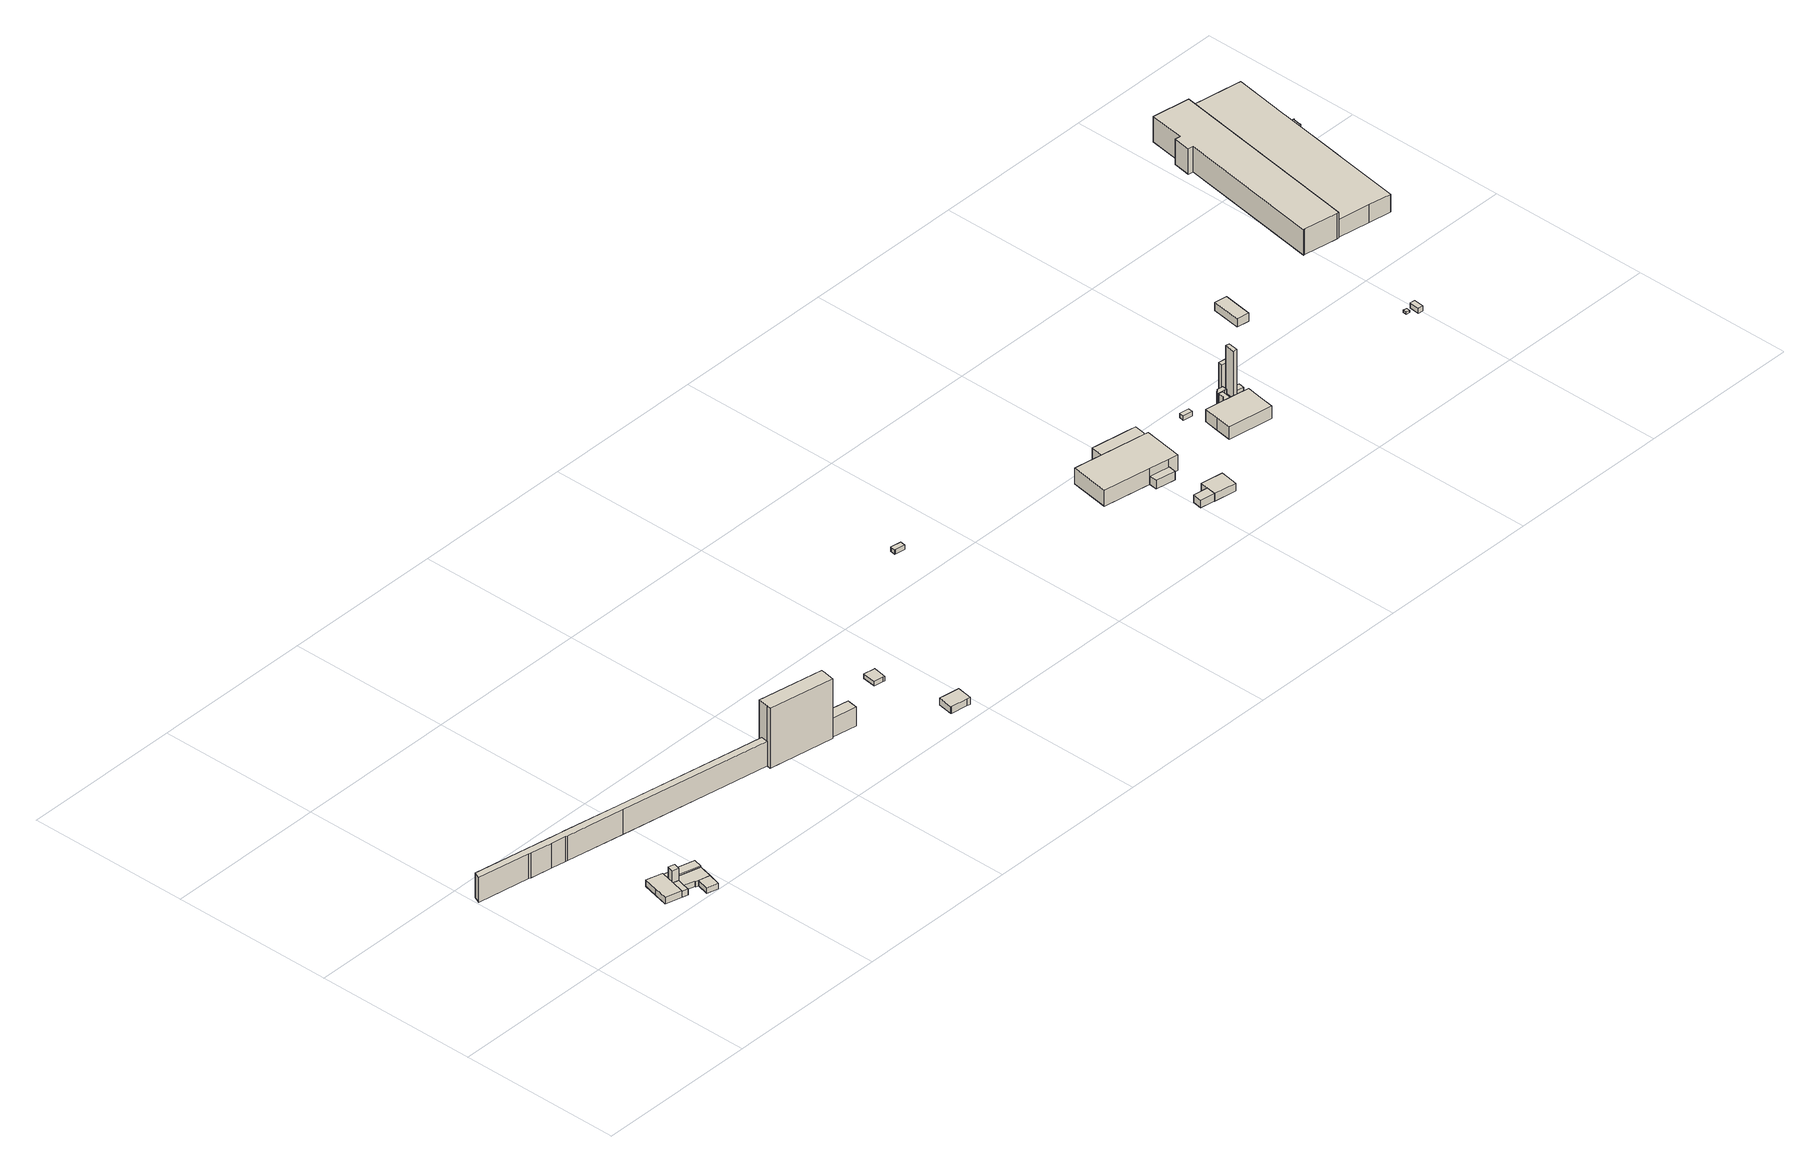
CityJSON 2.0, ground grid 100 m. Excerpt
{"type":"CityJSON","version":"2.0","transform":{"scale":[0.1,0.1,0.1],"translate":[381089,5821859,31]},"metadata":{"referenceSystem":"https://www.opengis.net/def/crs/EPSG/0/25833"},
"CityObjects":{
"building1":{"type":"Building","attributes":{"Gemeindeschluessel":"11000005","function":"31001_2120"},"address":[{"country":"Germany","locality":"Berlin","thoroughfareNumber":"20 (1)","thoroughfareName":"Otternbuchtstraße"}],"children":["building1-1","building1-2","building1-3"]},
"building1-1":{"type":"BuildingPart","attributes":{"BezugspunktDach":"2200","measuredHeight":5.1,"storeysAboveGround":1},"parents":["building1"],"geometry":[{"type":"MultiSurface","lod":"1","boundaries":[[[0,1,2,3,4,5,6,7]],[[8,9,10,11,12,13,14,15]],[[8,15,7,6]],[[9,8,6,5]],[[10,9,5,4]],[[11,16,17,4,3]],[[12,11,3,2]],[[13,12,2,1]],[[14,18,19,1,0]],[[15,14,0,7]],[[10,20,17,16,11]],[[13,21,19,18,14]]]}]},
"building1-2":{"type":"BuildingPart","attributes":{"BezugspunktDach":"2200","measuredHeight":3.75,"storeysAboveGround":1},"parents":["building1"],"geometry":[{"type":"Solid","lod":"1","boundaries":[[[[22,23,24,19,18]],[[13,25,26,27,14]],[[25,13,19,24]],[[26,25,24,23]],[[27,26,23,22]],[[14,27,22,18]],[[13,14,18,19]]]]}]},
"building1-3":{"type":"BuildingPart","attributes":{"BezugspunktDach":"2200","measuredHeight":3.45,"storeysAboveGround":1},"parents":["building1"],"geometry":[{"type":"Solid","lod":"1","boundaries":[[[[28,29,17,16]],[[10,30,31,11]],[[30,10,17,29]],[[31,30,29,28]],[[11,31,28,16]],[[16,17,10,11]]]]}]},
"building2":{"type":"Building","attributes":{"Gemeindeschluessel":"11000005","BezugspunktDach":"2200","function":"31001_2120","measuredHeight":11.57,"storeysAboveGround":3},"address":[{"country":"Germany","locality":"Berlin","thoroughfareNumber":"20 (2)","thoroughfareName":"Otternbuchtstraße"}],"geometry":[{"type":"Solid","lod":"1","boundaries":[[[[32,33,34,35,36]],[[37,38,39,40,41]],[[37,41,36,35]],[[38,37,35,34]],[[39,38,34,33]],[[40,39,33,32]],[[41,40,32,36]]]]}]},
"building3":{"type":"Building","attributes":{"Gemeindeschluessel":"11000005","BezugspunktDach":"2200","function":"31001_2120","measuredHeight":3.64,"storeysAboveGround":1},"address":[{"country":"Germany","locality":"Berlin","thoroughfareNumber":"20 (4)","thoroughfareName":"Otternbuchtstraße"}],"geometry":[{"type":"Solid","lod":"1","boundaries":[[[[42,43,44,45]],[[46,47,48,49]],[[46,49,45,44]],[[47,46,44,43]],[[48,47,43,42]],[[49,48,42,45]]]]}]},
"building4":{"type":"Building","attributes":{"Gemeindeschluessel":"11000005","BezugspunktDach":"2200","function":"51009_1610","measuredHeight":3.7,"storeysAboveGround":0},"address":[{"country":"Germany","locality":"Berlin"}],"geometry":[{"type":"Solid","lod":"1","boundaries":[[[[50,51,44,43,52,53,54,55,56]],[[57,58,59,60,61,62,63,64,65]],[[57,65,56,55]],[[58,57,55,54]],[[59,58,54,53]],[[60,59,53,52]],[[61,60,52,43]],[[62,61,43,44]],[[63,62,44,51]],[[64,63,51,50]],[[65,64,50,56]]]]}]},
"building5":{"type":"Building","attributes":{"Gemeindeschluessel":"11000005","BezugspunktDach":"2200","function":"31001_2120","measuredHeight":4.94,"storeysAboveGround":1},"address":[{"country":"Germany","locality":"Berlin","thoroughfareNumber":"20 (3)","thoroughfareName":"Otternbuchtstraße"}],"geometry":[{"type":"Solid","lod":"1","boundaries":[[[[66,67,68,69,70,71]],[[72,73,74,60,59,58]],[[72,58,71,70]],[[73,72,70,69]],[[74,73,69,68]],[[60,74,68,67]],[[59,60,67,66]],[[58,59,66,71]]]]}]},
"building6":{"type":"Building","attributes":{"name":"Kohlenbandbrücken","Gemeindeschluessel":"11000005","function":"31001_2520"},"address":[{"country":"Germany","locality":"Berlin","thoroughfareNumber":"11 (96)","thoroughfareName":"Otternbuchtstraße"}],"children":["building6-1","building6-2","building6-3"]},
"building6-1":{"type":"BuildingPart","attributes":{"BezugspunktDach":"2200","measuredHeight":26.01,"storeysAboveGround":10},"parents":["building6"],"geometry":[{"type":"Solid","lod":"1","boundaries":[[[[75,76,77,78,79,80,81,82,83,84,85,86,87,88,89,90]],[[91,92,93,94,95,96,97,98,99,100,101,102,103,104,105,106]],[[91,106,90,89]],[[92,91,89,88]],[[93,92,88,87]],[[94,93,87,86]],[[95,94,86,85]],[[96,95,85,84]],[[97,96,84,83]],[[98,97,83,82]],[[100,99,81,80]],[[101,100,80,79]],[[102,101,79,78]],[[103,102,78,77]],[[104,103,77,76]],[[105,104,76,75]],[[106,105,75,90]],[[98,82,81,99]]]]}]},
"building6-2":{"type":"BuildingPart","attributes":{"BezugspunktDach":"2200","measuredHeight":14.65,"storeysAboveGround":10},"parents":["building6"],"geometry":[{"type":"MultiSurface","lod":"1","boundaries":[[[107,108,109,110]],[[111,112,113,114]],[[112,111,109,108]],[[113,112,108,107]],[[114,113,107,110]],[[111,115,116,109]],[[114,110,116,115]]]}]},
"building6-3":{"type":"BuildingPart","attributes":{"BezugspunktDach":"2200","measuredHeight":38.85,"storeysAboveGround":10},"parents":["building6"],"geometry":[{"type":"MultiSurface","lod":"1","boundaries":[[[117,118,119,120,121,122,123]],[[99,124,125,111,115,126,127]],[[99,127,123,122]],[[124,98,82,81,99,122,121]],[[125,124,121,120]],[[111,125,120,119]],[[116,109,111,119,118]],[[126,115,114,110,116,118,117]],[[127,126,117,123]],[[99,81,82,98]],[[115,111,109,116]],[[116,110,114,115]]]}]},
"building7":{"type":"Building","attributes":{"Gemeindeschluessel":"11000005","BezugspunktDach":"2200","function":"31001_2463","measuredHeight":4.54,"storeysAboveGround":1},"address":[{"country":"Germany","locality":"Berlin","thoroughfareNumber":"11 (106)","thoroughfareName":"Otternbuchtstraße"}],"geometry":[{"type":"Solid","lod":"1","boundaries":[[[[128,129,130,131,132,133]],[[134,135,136,137,138,139]],[[134,139,133,132]],[[135,134,132,131]],[[136,135,131,130]],[[137,136,130,129]],[[138,137,129,128]],[[139,138,128,133]]]]}]},
"building8":{"type":"Building","attributes":{"Gemeindeschluessel":"11000005","BezugspunktDach":"2200","function":"31001_2520","measuredHeight":3.03,"storeysAboveGround":1},"address":[{"country":"Germany","locality":"Berlin","thoroughfareNumber":"11 (105)","thoroughfareName":"Otternbuchtstraße"}],"geometry":[{"type":"Solid","lod":"1","boundaries":[[[[140,141,142,143,144,145]],[[146,147,148,149,150,151]],[[146,151,145,144]],[[147,146,144,143]],[[148,147,143,142]],[[149,148,142,141]],[[150,149,141,140]],[[151,150,140,145]]]]}]},
"building9":{"type":"Building","attributes":{"Gemeindeschluessel":"11000005","BezugspunktDach":"2200","function":"31001_2523","measuredHeight":2.8,"storeysAboveGround":1},"address":[{"country":"Germany","locality":"Berlin","thoroughfareNumber":"103 (3)","thoroughfareName":"Motardstraße"}],"geometry":[{"type":"Solid","lod":"1","boundaries":[[[[152,153,154,155,156,157]],[[158,159,160,161,162,163]],[[158,163,157,156]],[[159,158,156,155]],[[160,159,155,154]],[[161,160,154,153]],[[162,161,153,152]],[[163,162,152,157]]]]}]},
"building10":{"type":"Building","attributes":{"Gemeindeschluessel":"11000005","BezugspunktDach":"2200","function":"51009_1611","measuredHeight":4.88,"storeysAboveGround":0},"address":[{"country":"Germany","locality":"Berlin"}],"geometry":[{"type":"Solid","lod":"1","boundaries":[[[[164,165,166,167]],[[168,169,170,171]],[[168,171,167,166]],[[169,168,166,165]],[[170,169,165,164]],[[171,170,164,167]]]]}]},
"building11":{"type":"Building","attributes":{"Gemeindeschluessel":"11000005","BezugspunktDach":"2200","function":"31001_2111","measuredHeight":10.2,"storeysAboveGround":1},"address":[{"country":"Germany","locality":"Berlin","thoroughfareNumber":"101 (1)","thoroughfareName":"Motardstraße"}],"geometry":[{"type":"Solid","lod":"1","boundaries":[[[[172,173,174,175,176,177,178]],[[179,180,181,182,183,184,185]],[[179,185,178,177]],[[180,179,177,176]],[[181,180,176,175]],[[182,181,175,174]],[[183,182,174,173]],[[184,183,173,172]],[[185,184,172,178]]]]}]},
"building12":{"type":"Building","attributes":{"Gemeindeschluessel":"11000005","BezugspunktDach":"2200","function":"51009_1610","measuredHeight":5.36,"storeysAboveGround":0},"address":[{"country":"Germany","locality":"Berlin"}],"geometry":[{"type":"Solid","lod":"1","boundaries":[[[[186,187,188,189]],[[184,183,190,191]],[[184,191,189,188]],[[183,184,188,187]],[[190,183,187,186]],[[191,190,186,189]]]]}]},
"building13":{"type":"Building","attributes":{"Gemeindeschluessel":"11000005","BezugspunktDach":"2200","function":"51009_1611","measuredHeight":4.99,"storeysAboveGround":0},"address":[{"country":"Germany","locality":"Berlin"}],"geometry":[{"type":"Solid","lod":"1","boundaries":[[[[192,193,194,165,164]],[[195,196,197,198,199]],[[195,199,164,165]],[[196,195,165,194]],[[197,196,194,193]],[[198,197,193,192]],[[199,198,192,164]]]]}]},
"building14":{"type":"Building","attributes":{"Gemeindeschluessel":"11000005","BezugspunktDach":"2200","function":"31001_2100","measuredHeight":7.34,"storeysAboveGround":2},"address":[{"country":"Germany","locality":"Berlin","thoroughfareNumber":"101","thoroughfareName":"Motardstraße"}],"geometry":[{"type":"Solid","lod":"1","boundaries":[[[[200,201,202,203,204,205,206,207]],[[208,209,210,211,212,213,214,215]],[[208,215,207,206]],[[209,208,206,205]],[[210,209,205,204]],[[211,210,204,203]],[[212,211,203,202]],[[213,212,202,201]],[[214,213,201,200]],[[215,214,200,207]]]]}]},
"building15":{"type":"Building","attributes":{"Gemeindeschluessel":"11000005","BezugspunktDach":"2200","function":"31001_2523","measuredHeight":2.85,"storeysAboveGround":1},"address":[{"country":"Germany","locality":"Berlin","thoroughfareNumber":"79 (3)","thoroughfareName":"Motardstraße"}],"geometry":[{"type":"Solid","lod":"1","boundaries":[[[[216,217,218,219]],[[220,221,222,223]],[[220,223,219,218]],[[221,220,218,217]],[[222,221,217,216]],[[223,222,216,219]]]]}]},
"building16":{"type":"Building","attributes":{"name":"Mobilfunkstation","Gemeindeschluessel":"11000005","function":"31001_2540"},"address":[{"country":"Germany","locality":"Berlin","thoroughfareNumber":"79","thoroughfareName":"Motardstraße"}],"children":["building16-1","building16-2","building16-3"]},
"building16-1":{"type":"BuildingPart","attributes":{"BezugspunktDach":"2200","measuredHeight":9.58,"storeysAboveGround":2},"parents":["building16"],"geometry":[{"type":"Solid","lod":"1","boundaries":[[[[224,225,226,227,228,229,230,231]],[[232,233,234,235,236,237,238,239]],[[232,239,231,230]],[[233,232,230,229]],[[234,233,229,228]],[[235,240,241,234,228,227]],[[236,235,227,226]],[[237,236,226,225]],[[238,237,225,224]],[[239,238,224,231]],[[234,241,240,235]]]]}]},
"building16-2":{"type":"BuildingPart","attributes":{"BezugspunktDach":"2200","measuredHeight":6.72,"storeysAboveGround":2},"parents":["building16"],"geometry":[{"type":"Solid","lod":"1","boundaries":[[[[242,243,244,245,246,247,248,249]],[[250,251,252,253,254,255,256,257]],[[250,257,249,248]],[[251,250,248,247]],[[252,251,247,246]],[[253,252,246,245]],[[254,253,245,244]],[[255,254,244,243]],[[256,255,243,242]],[[256,242,249,257]]]]}]},
"building16-3":{"type":"BuildingPart","attributes":{"BezugspunktDach":"2200","measuredHeight":6.72,"storeysAboveGround":2},"parents":["building16"],"geometry":[{"type":"Solid","lod":"1","boundaries":[[[[240,242,249,258,259,241]],[[260,261,257,256,235,234]],[[260,234,241,259]],[[261,260,259,258]],[[257,261,258,249]],[[235,256,242,240]],[[257,249,242,256]],[[234,235,240,241]]]]}]},
"building17":{"type":"Building","attributes":{"Gemeindeschluessel":"11000005","BezugspunktDach":"2200","function":"51001_1008","measuredHeight":30.47,"storeysAboveGround":0},"address":[{"country":"Germany","locality":"Berlin"}],"geometry":[{"type":"Solid","lod":"1","boundaries":[[[[262,263,264,265]],[[266,267,268,269]],[[266,269,265,264]],[[267,266,264,263]],[[268,267,263,262]],[[269,268,262,265]]]]}]},
"building18":{"type":"Building","attributes":{"Gemeindeschluessel":"11000005","BezugspunktDach":"2200","function":"31001_2540","measuredHeight":18.14,"storeysAboveGround":1},"address":[{"country":"Germany","locality":"Berlin","thoroughfareNumber":"79 (4)","thoroughfareName":"Motardstraße"}],"geometry":[{"type":"Solid","lod":"1","boundaries":[[[[270,271,272,273]],[[274,275,276,277]],[[274,277,273,272]],[[275,274,272,271]],[[276,275,271,270]],[[277,276,270,273]]]]}]},
"building19":{"type":"Building","attributes":{"Gemeindeschluessel":"11000005","BezugspunktDach":"2200","function":"31001_2540","measuredHeight":2.59,"storeysAboveGround":1},"address":[{"country":"Germany","locality":"Berlin","thoroughfareNumber":"79 (2)","thoroughfareName":"Motardstraße"}],"geometry":[{"type":"Solid","lod":"1","boundaries":[[[[278,279,280,281]],[[282,283,284,285]],[[282,285,281,280]],[[283,282,280,279]],[[284,283,279,278]],[[285,284,278,281]]]]}]},
"building20":{"type":"Building","attributes":{"Gemeindeschluessel":"11000005","BezugspunktDach":"2200","function":"31001_2143","measuredHeight":5.64,"storeysAboveGround":1},"address":[{"country":"Germany","locality":"Berlin","thoroughfareNumber":"74 (4)","thoroughfareName":"Motardstraße"}],"geometry":[{"type":"Solid","lod":"1","boundaries":[[[[286,287,288,289]],[[290,291,292,293]],[[290,293,289,288]],[[291,290,288,287]],[[292,291,287,286]],[[293,292,286,289]]]]}]},
"building21":{"type":"Building","attributes":{"Gemeindeschluessel":"11000005","BezugspunktDach":"2200","function":"31001_2580","measuredHeight":1.45,"storeysAboveGround":1},"address":[{"country":"Germany","locality":"Berlin","thoroughfareNumber":"63 (1)","thoroughfareName":"Motardstraße"}],"geometry":[{"type":"Solid","lod":"1","boundaries":[[[[294,295,296,297]],[[298,299,300,301]],[[298,301,297,296]],[[299,298,296,295]],[[300,299,295,294]],[[301,300,294,297]]]]}]},
"building22":{"type":"Building","attributes":{"Gemeindeschluessel":"11000005","BezugspunktDach":"2200","function":"31001_2580","measuredHeight":3.21,"storeysAboveGround":1},"address":[{"country":"Germany","locality":"Berlin","thoroughfareNumber":"63","thoroughfareName":"Motardstraße"}],"geometry":[{"type":"Solid","lod":"1","boundaries":[[[[302,303,304,305]],[[306,307,308,309]],[[306,309,305,304]],[[307,306,304,303]],[[308,307,303,302]],[[309,308,302,305]]]]}]},
"building23":{"type":"Building","attributes":{"Gemeindeschluessel":"11000005","function":"31001_2111"},"address":[{"country":"Germany","locality":"Berlin","thoroughfareNumber":"72 (8)","thoroughfareName":"Nonnendammallee"}],"children":["building23-1","building23-2","building23-3","building23-4"]},
"building23-1":{"type":"BuildingPart","attributes":{"BezugspunktDach":"2200","measuredHeight":16.58,"storeysAboveGround":4},"parents":["building23"],"geometry":[{"type":"MultiSurface","lod":"1","boundaries":[[[310,311,312,313,314,315,316,317,318,319,320]],[[321,322,323,324,325,326,327,328,329,330,331]],[[321,331,320,319]],[[322,321,319,318]],[[323,322,318,317]],[[324,323,317,316]],[[325,324,316,315]],[[326,325,315,314]],[[327,326,332,326,327,333,334,314,313]],[[328,327,313,312]],[[329,328,312,311]],[[330,329,311,310]],[[331,330,310,320]],[[334,333,327,326,332]]]}]},
"building23-2":{"type":"BuildingPart","attributes":{"BezugspunktDach":"2200","measuredHeight":11.56,"storeysAboveGround":4},"parents":["building23"],"geometry":[{"type":"MultiSurface","lod":"1","boundaries":[[[335,336,337,338,339,340,341,334,333]],[[326,342,343,344,345,346,347,348,327]],[[342,326,334,341]],[[343,342,341,340]],[[344,343,349,343,344,350,351,340,339]],[[345,344,339,338]],[[346,345,338,337],[352,346,353,354],[345,352,354,355]],[[347,346,337,336]],[[348,347,336,335]],[[327,348,335,333]],[[326,327,333,334]],[[351,350,344,343,349]],[[353,346,352,354]],[[354,352,345,355]]]}]},
"building23-3":{"type":"BuildingPart","attributes":{"BezugspunktDach":"2200","measuredHeight":2.69,"storeysAboveGround":4},"parents":["building23"],"geometry":[{"type":"Solid","lod":"1","boundaries":[[[[356,357,358,359,360,361,362,355,354,353]],[[352,345,363,364,365,366,367,368,369,346]],[[363,345,355,362]],[[364,363,362,361]],[[365,364,361,360]],[[366,365,360,359]],[[367,366,359,358]],[[368,367,358,357]],[[369,368,357,356]],[[346,369,356,353]],[[352,346,353,354]],[[352,354,355,345]]]]}]},
"building23-4":{"type":"BuildingPart","attributes":{"BezugspunktDach":"2200","measuredHeight":3,"storeysAboveGround":4},"parents":["building23"],"geometry":[{"type":"Solid","lod":"1","boundaries":[[[[370,371,372,373,374,375,351,350]],[[343,376,377,378,379,380,381,344]],[[376,343,351,375]],[[377,376,375,374]],[[378,377,374,373]],[[379,378,373,372]],[[380,379,372,371]],[[381,380,371,370]],[[344,381,370,350]],[[344,350,351,343]]]]}]}
},
"vertices":[
[747,93,47],[769,178,47],[770,179,47],[779,217,47],[792,266,47],[692,293,47],[669,205,47],[646,118,47],[669,205,5],[692,293,5],[792,266,5],[779,217,5],[770,179,5],[769,178,5],[747,93,5],[646,118,5],[779,217,39],[792,266,39],[747,93,42],[769,178,42],[792,266,21],[769,178,31],
[784,83,42],[795,126,42],[806,168,42],[806,168,5],[795,126,5],[784,83,5],
[817,207,39],[829,257,39],[829,257,5],[817,207,5],
[806,168,121],[815,202,121],[817,207,121],[779,217,121],[769,178,121],[779,217,6],[817,207,6],[815,202,6],[806,168,6],[769,178,6],
[928,4,39],[948,79,39],[880,96,39],[860,22,39],[880,96,3],[948,79,3],[928,4,3],[860,22,3],
[864,107,39],[863,101,39],[970,162,39],[817,201,39],[815,202,39],[806,168,39],[795,126,39],[806,168,2],[815,202,2],[817,201,2],[970,162,2],[948,79,2],[880,96,2],[863,101,2],[864,107,2],[795,126,2],
[817,201,47],[970,162,47],[984,217,47],[829,257,47],[817,207,47],[815,202,47],[817,207,2],[829,257,2],[984,217,2],
[329,778,171],[343,775,171],[476,752,171],[566,736,171],[578,734,171],[935,672,171],[1864,511,171],[1871,554,171],[947,714,171],[589,777,171],[577,779,171],[487,794,171],[351,818,171],[92,863,171],[24,875,171],[7,834,171],[24,875,11],[92,863,11],[351,818,11],[487,794,11],[577,779,11],[589,777,11],[947,714,11],[1871,554,11],[1864,511,11],[935,672,11],[578,734,11],[566,736,11],[476,752,11],[343,775,11],[329,778,11],[7,834,11],
[2426,400,132],[2436,467,132],[2278,495,132],[2266,428,132],[2278,495,11],[2436,467,11],[2426,400,11],[2266,428,11],[2271,458,11],[2271,458,132],
[2264,416,399],[2271,458,399],[2278,495,399],[2280,507,399],[1875,577,399],[1864,511,399],[1859,487,399],[1875,577,11],[2280,507,11],[2264,416,11],[1859,487,11],
[2835,106,57],[2936,90,57],[2955,87,57],[2970,180,57],[2844,200,57],[2829,107,57],[2844,200,12],[2970,180,12],[2955,87,12],[2936,90,12],[2835,106,12],[2829,107,12],
[2794,545,45],[2804,544,45],[2817,627,45],[2807,628,45],[2747,638,45],[2735,555,45],[2747,638,15],[2807,628,15],[2817,627,15],[2804,544,15],[2794,545,15],[2735,555,15],
[3634,1222,50],[3694,1213,50],[3699,1245,50],[3634,1256,50],[3632,1246,50],[3629,1223,50],[3632,1246,22],[3634,1256,22],[3699,1245,22],[3694,1213,22],[3634,1222,22],[3629,1223,22],
[5079,312,63],[5088,370,63],[4998,384,63],[4988,326,63],[4998,384,15],[5088,370,15],[5079,312,15],[4988,326,15],
[4955,650,122],[5079,630,122],[5139,621,122],[5177,863,122],[4895,908,122],[4697,940,122],[4659,698,122],[4697,940,20],[4895,908,20],[5177,863,20],[5139,621,20],[5079,630,20],[4955,650,20],[4659,698,20],
[5071,579,74],[5079,630,74],[4955,650,74],[4947,599,74],[5071,579,20],[4947,599,20],
[5217,290,63],[5235,399,63],[5097,421,63],[5088,370,13],[5097,421,13],[5235,399,13],[5217,290,13],[5079,312,13],
[5177,863,95],[5184,903,95],[5185,902,95],[5195,967,95],[5131,977,95],[5131,976,95],[4912,1011,95],[4895,908,95],[4912,1011,21],[5131,976,21],[5131,977,21],[5195,967,21],[5185,902,21],[5184,903,21],[5177,863,21],[4895,908,21],
[5531,876,51],[5535,906,51],[5476,914,51],[5471,884,51],[5476,914,23],[5535,906,23],[5531,876,23],[5471,884,23],
[5793,560,99],[5809,655,99],[5824,750,99],[5715,768,99],[5670,775,99],[5544,795,99],[5529,700,99],[5514,604,99],[5529,700,19],[5544,795,19],[5670,775,19],[5715,768,19],[5824,750,19],[5809,655,19],[5793,560,19],[5514,604,19],[5715,768,86],[5670,775,86],
[5727,844,86],[5744,842,86],[5754,840,86],[5759,870,86],[5748,872,86],[5724,876,86],[5702,860,86],[5700,848,86],[5702,860,19],[5724,876,19],[5748,872,19],[5759,870,19],[5754,840,19],[5744,842,19],[5727,844,19],[5700,848,19],
[5694,808,86],[5672,790,86],[5672,790,19],[5694,808,19],
[5807,817,327],[5817,877,327],[5793,881,327],[5783,821,327],[5793,881,22],[5817,877,22],[5807,817,22],[5783,821,22],
[5836,888,204],[5839,912,204],[5782,920,204],[5778,896,204],[5782,920,22],[5839,912,22],[5836,888,22],[5778,896,22],
[5864,821,47],[5870,857,47],[5819,865,47],[5813,829,47],[5819,865,22],[5870,857,22],[5864,821,22],[5813,829,22],
[6323,1201,74],[6351,1381,74],[6273,1393,74],[6246,1213,74],[6273,1393,22],[6351,1381,22],[6323,1201,22],[6246,1213,22],
[6933,635,38],[6936,657,38],[6913,660,38],[6910,638,38],[6913,660,23],[6936,657,23],[6933,635,23],[6910,638,23],
[6990,594,55],[6998,657,55],[6966,661,55],[6958,598,55],[6966,661,22],[6998,657,22],[6990,594,22],[6958,598,22],
[6936,1366,188],[7148,1333,188],[7159,1332,188],[7159,1336,188],[7353,2552,188],[7122,2588,188],[7087,2371,188],[7056,2376,188],[7039,2270,188],[7070,2265,188],[6928,1367,188],[7070,2265,23],[7039,2270,23],[7056,2376,23],[7087,2371,23],[7122,2588,23],[7353,2552,23],[7159,1336,23],[7159,1332,23],[7148,1333,23],[6936,1366,23],[6928,1367,23],[7353,2552,110],[7159,1336,138],[7353,2552,138],
[7362,1304,138],[7501,1282,138],[7562,1669,138],[7571,1727,138],[7632,2113,138],[7641,2171,138],[7693,2498,138],[7693,2498,23],[7641,2171,23],[7632,2113,23],[7571,1727,23],[7562,1669,23],[7501,1282,23],[7362,1304,23],[7641,2171,49],[7632,2113,53],[7641,2171,53],[7567,1698,23],[7562,1669,38],[7567,1698,38],[7571,1727,38],
[7644,1656,38],[7645,1660,38],[7641,1661,38],[7645,1686,38],[7649,1710,38],[7652,1710,38],[7653,1714,38],[7653,1714,23],[7652,1710,23],[7649,1710,23],[7645,1686,23],[7641,1661,23],[7645,1660,23],[7644,1656,23],
[7714,2100,53],[7715,2104,53],[7711,2105,53],[7719,2154,53],[7723,2154,53],[7723,2158,53],[7723,2158,23],[7723,2154,23],[7719,2154,23],[7711,2105,23],[7715,2104,23],[7714,2100,23]
]}
